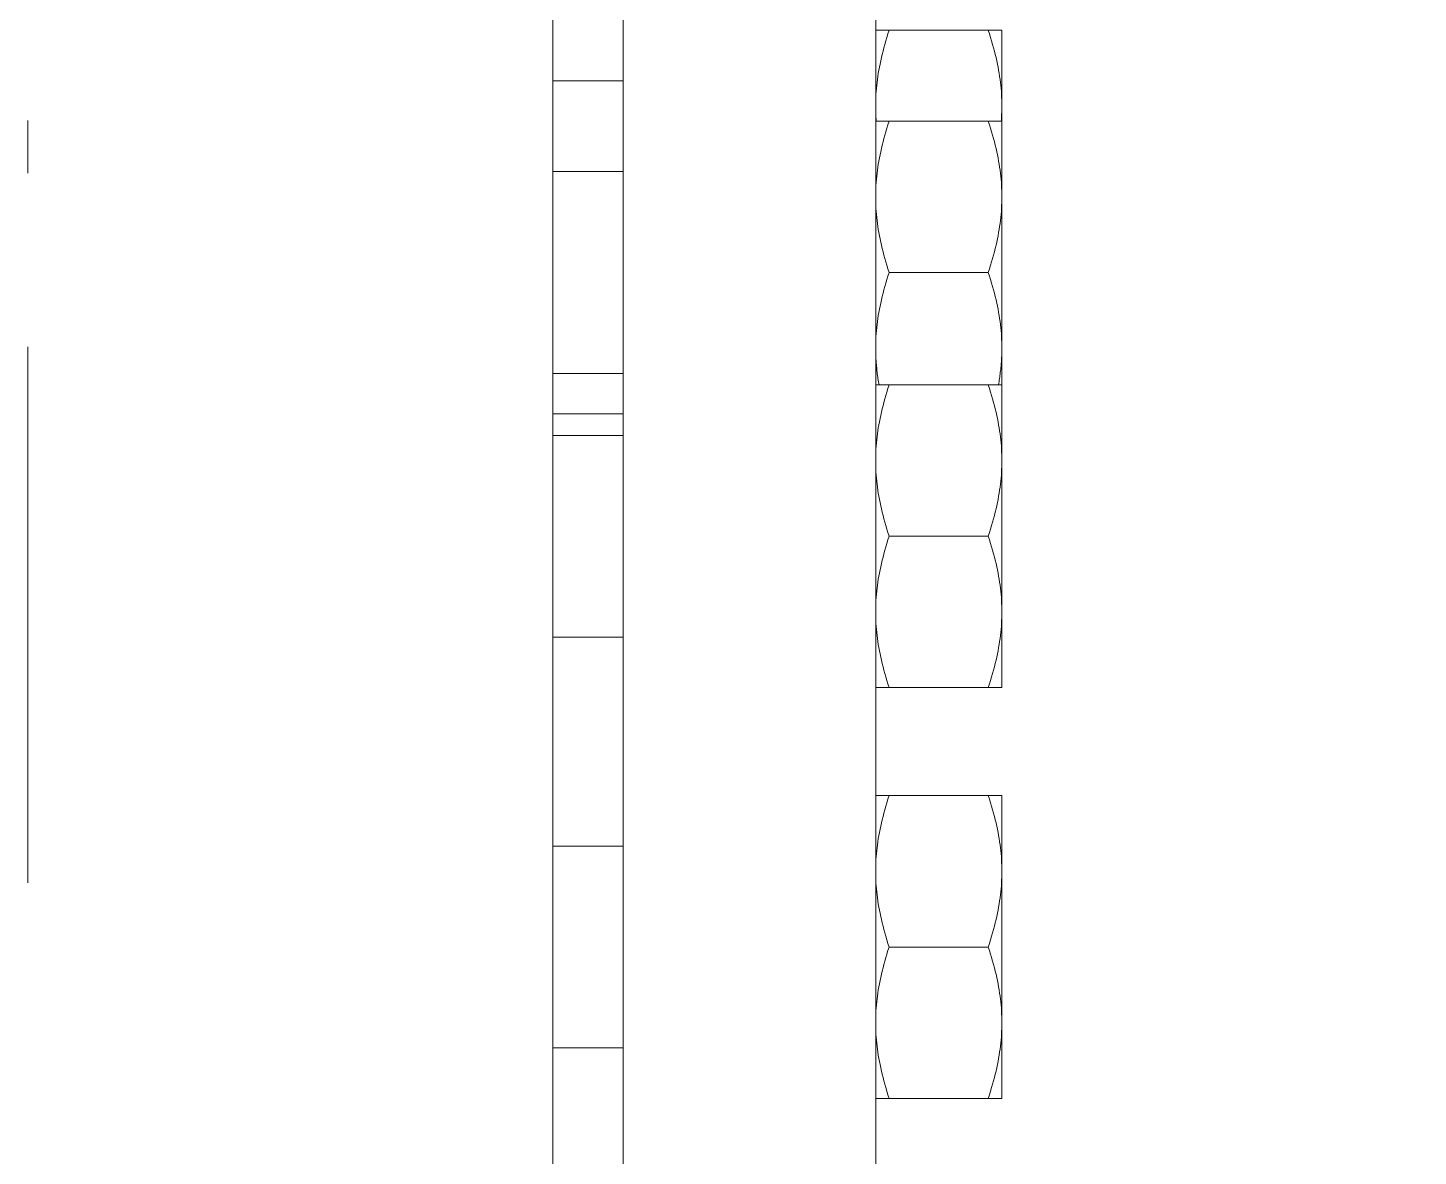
# Model space of a CAD drawing. Extents: x -965262 to 1142518, y -357520 to 71675.
# Drawn here: x -852288.3 to -852150.5, y -91666.4 to -91554.6 of the extents above; entities that cross this region are included whole.
import ezdxf

# ---------------------------------------------------------------- set-up
doc = ezdxf.new("R2010")
doc.units = 0
doc.header["$LTSCALE"] = 10
doc.layers.get('0').update_dxf_attribs({"linetype": 'CONTINUOUS', "lineweight": 30})
doc.layers.add('Оборудование', color=7, linetype='CONTINUOUS', lineweight=30)

msp = doc.modelspace()

# ---------------------------------------------------------------- hatches: boundary and pattern name
at = {"lineweight": 30, "true_color": 0x1b8828}
h = msp.add_hatch(color=106, dxfattribs=at)
h.dxf.hatch_style = 1
h.paths.add_polyline_path([(-851459.79, -90277.67), (-853359.79, -90277.67), (-853359.79, -94944.84), (-851459.79, -94944.84)])
h.paths.add_polyline_path([(-851559.79, -94844.84), (-853259.79, -94844.84), (-853259.79, -90344.85), (-851559.79, -90344.85)], flags=16)

# ---------------------------------------------------------------- linework, layer by layer
at = {"layer": 'Оборудование', "color": 7, "lineweight": 0}
for p, q in [((-852236.29, -91956.84, -2902.58), (-852236.29, -91550.84, -2902.58)), ((-852229.29, -91956.84, -2902.58), (-852229.29, -91550.84, -2902.58)), ((-852204.29, -91956.84, -2902.58), (-852204.29, -91550.84, -2902.58)), ((-852204.29, -91554.84, -2902.58), (-852202.95, -91554.84, -2902.58)), ((-852203.07, -91555.2, -2902.58), (-852203.18, -91555.55, -2902.58)), ((-852202.95, -91554.84, -2902.58), (-852203.07, -91555.2, -2902.58)), ((-852193.13, -91554.84, -2902.58), (-852202.95, -91554.84, -2902.58)), ((-852193.13, -91554.84, -2902.58), (-852191.79, -91554.84, -2902.58)), ((-852193.01, -91555.2, -2902.58), (-852193.13, -91554.84, -2902.58)), ((-852192.9, -91555.55, -2902.58), (-852193.01, -91555.2, -2902.58)), ((-852191.79, -91562.34, -2902.58), (-852191.79, -91554.84, -2902.58)), ((-852203.56, -91556.9, -2902.58), (-852203.64, -91557.22, -2902.58)), ((-852203.47, -91556.57, -2902.58), (-852203.56, -91556.9, -2902.58)), ((-852203.38, -91556.23, -2902.58), (-852203.47, -91556.57, -2902.58)), ((-852203.28, -91555.89, -2902.58), (-852203.38, -91556.23, -2902.58)), ((-852203.18, -91555.55, -2902.58), (-852203.28, -91555.89, -2902.58)), ((-852192.8, -91555.89, -2902.58), (-852192.9, -91555.55, -2902.58)), ((-852192.7, -91556.23, -2902.58), (-852192.8, -91555.89, -2902.58)), ((-852192.61, -91556.57, -2902.58), (-852192.7, -91556.23, -2902.58)), ((-852192.52, -91556.9, -2902.58), (-852192.61, -91556.57, -2902.58)), ((-852192.44, -91557.22, -2902.58), (-852192.52, -91556.9, -2902.58)), ((-852203.86, -91558.18, -2902.58), (-852203.92, -91558.49, -2902.58)), ((-852203.79, -91557.86, -2902.58), (-852203.86, -91558.18, -2902.58)), ((-852203.72, -91557.54, -2902.58), (-852203.79, -91557.86, -2902.58)), ((-852203.64, -91557.22, -2902.58), (-852203.72, -91557.54, -2902.58)), ((-852192.36, -91557.54, -2902.58), (-852192.44, -91557.22, -2902.58)), ((-852192.29, -91557.86, -2902.58), (-852192.36, -91557.54, -2902.58)), ((-852192.22, -91558.18, -2902.58), (-852192.29, -91557.86, -2902.58)), ((-852192.16, -91558.49, -2902.58), (-852192.22, -91558.18, -2902.58)), ((-852204.07, -91559.4, -2902.58), (-852204.11, -91559.7, -2902.58)), ((-852204.03, -91559.1, -2902.58), (-852204.07, -91559.4, -2902.58)), ((-852203.97, -91558.79, -2902.58), (-852204.03, -91559.1, -2902.58)), ((-852203.92, -91558.49, -2902.58), (-852203.97, -91558.79, -2902.58)), ((-852192.11, -91558.79, -2902.58), (-852192.16, -91558.49, -2902.58)), ((-852192.06, -91559.1, -2902.58), (-852192.11, -91558.79, -2902.58)), ((-852192.01, -91559.4, -2902.58), (-852192.06, -91559.1, -2902.58)), ((-852191.97, -91559.7, -2902.58), (-852192.01, -91559.4, -2902.58)), ((-852236.29, -91559.84, -2902.58), (-852229.29, -91559.84, -2902.58)), ((-852204.24, -91560.88, -2902.58), (-852204.26, -91561.18, -2902.58)), ((-852204.21, -91560.59, -2902.58), (-852204.24, -91560.88, -2902.58)), ((-852204.18, -91560.29, -2902.58), (-852204.21, -91560.59, -2902.58)), ((-852204.15, -91560, -2902.58), (-852204.18, -91560.29, -2902.58)), ((-852204.11, -91559.7, -2902.58), (-852204.15, -91560, -2902.58)), ((-852191.93, -91560, -2902.58), (-852191.97, -91559.7, -2902.58)), ((-852191.9, -91560.29, -2902.58), (-852191.93, -91560, -2902.58)), ((-852191.87, -91560.59, -2902.58), (-852191.9, -91560.29, -2902.58)), ((-852191.84, -91560.88, -2902.58), (-852191.87, -91560.59, -2902.58)), ((-852191.83, -91561.18, -2902.58), (-852191.84, -91560.88, -2902.58)), ((-852204.28, -91561.76, -2902.58), (-852204.29, -91562.05, -2902.58)), ((-852204.29, -91562.05, -2902.58), (-852204.29, -91562.34, -2902.58)), ((-852204.29, -91562.34, -2902.58), (-852204.29, -91562.4, -2902.58)), ((-852204.29, -91562.4, -2902.58), (-852204.29, -91562.46, -2902.58)), ((-852204.27, -91561.47, -2902.58), (-852204.28, -91561.76, -2902.58)), ((-852204.26, -91561.18, -2902.58), (-852204.27, -91561.47, -2902.58)), ((-852191.81, -91561.47, -2902.58), (-852191.83, -91561.18, -2902.58)), ((-852191.8, -91561.76, -2902.58), (-852191.81, -91561.47, -2902.58)), ((-852191.79, -91562.05, -2902.58), (-852191.8, -91561.76, -2902.58)), ((-852191.79, -91562.34, -2902.58), (-852191.79, -91562.05, -2902.58)), ((-852191.79, -91563.84, -2902.58), (-852191.79, -91562.34, -2902.58)), ((-852191.79, -91562.4, -2902.58), (-852191.79, -91562.34, -2902.58)), ((-852191.79, -91562.46, -2902.58), (-852191.79, -91562.4, -2902.58)), ((-852288.29, -91569.01, -2902.58), (-852288.29, -91563.78, -2902.58)), ((-852204.29, -91562.46, -2902.58), (-852204.29, -91562.53, -2902.58)), ((-852204.29, -91562.53, -2902.58), (-852204.29, -91562.59, -2902.58)), ((-852204.29, -91562.59, -2902.58), (-852204.29, -91562.65, -2902.58)), ((-852204.29, -91562.65, -2902.58), (-852204.29, -91562.71, -2902.58)), ((-852204.29, -91562.71, -2902.58), (-852204.29, -91562.78, -2902.58)), ((-852204.29, -91562.78, -2902.58), (-852204.28, -91562.84, -2902.58)), ((-852204.28, -91562.84, -2902.58), (-852204.28, -91562.9, -2902.58)), ((-852204.28, -91562.9, -2902.58), (-852204.28, -91562.96, -2902.58)), ((-852204.28, -91562.96, -2902.58), (-852204.28, -91563.03, -2902.58)), ((-852204.28, -91563.03, -2902.58), (-852204.28, -91563.09, -2902.58)), ((-852204.28, -91563.09, -2902.58), (-852204.27, -91563.15, -2902.58)), ((-852204.27, -91563.15, -2902.58), (-852204.27, -91563.21, -2902.58)), ((-852204.27, -91563.21, -2902.58), (-852204.27, -91563.28, -2902.58)), ((-852204.27, -91563.28, -2902.58), (-852204.26, -91563.34, -2902.58)), ((-852204.26, -91563.34, -2902.58), (-852204.26, -91563.4, -2902.58)), ((-852204.26, -91563.4, -2902.58), (-852204.26, -91563.47, -2902.58)), ((-852204.26, -91563.47, -2902.58), (-852204.25, -91563.53, -2902.58)), ((-852204.25, -91563.53, -2902.58), (-852204.25, -91563.59, -2902.58)), ((-852204.25, -91563.59, -2902.58), (-852204.25, -91563.65, -2902.58)), ((-852204.25, -91563.65, -2902.58), (-852204.24, -91563.72, -2902.58)), ((-852204.24, -91563.72, -2902.58), (-852204.24, -91563.78, -2902.58)), ((-852204.24, -91563.78, -2902.58), (-852204.23, -91563.84, -2902.58)), ((-852191.85, -91563.84, -2902.58), (-852191.84, -91563.78, -2902.58)), ((-852191.84, -91563.65, -2902.58), (-852191.83, -91563.59, -2902.58)), ((-852191.84, -91563.72, -2902.58), (-852191.84, -91563.65, -2902.58)), ((-852191.84, -91563.78, -2902.58), (-852191.84, -91563.72, -2902.58)), ((-852191.83, -91563.53, -2902.58), (-852191.82, -91563.47, -2902.58)), ((-852191.83, -91563.59, -2902.58), (-852191.83, -91563.53, -2902.58)), ((-852191.82, -91563.34, -2902.58), (-852191.81, -91563.28, -2902.58)), ((-852191.82, -91563.4, -2902.58), (-852191.82, -91563.34, -2902.58)), ((-852191.82, -91563.47, -2902.58), (-852191.82, -91563.4, -2902.58)), ((-852191.81, -91563.09, -2902.58), (-852191.8, -91563.03, -2902.58)), ((-852191.81, -91563.15, -2902.58), (-852191.81, -91563.09, -2902.58)), ((-852191.81, -91563.21, -2902.58), (-852191.81, -91563.15, -2902.58)), ((-852191.81, -91563.28, -2902.58), (-852191.81, -91563.21, -2902.58)), ((-852191.8, -91562.78, -2902.58), (-852191.79, -91562.71, -2902.58)), ((-852191.8, -91562.84, -2902.58), (-852191.8, -91562.78, -2902.58)), ((-852191.8, -91562.9, -2902.58), (-852191.8, -91562.84, -2902.58)), ((-852191.8, -91562.96, -2902.58), (-852191.8, -91562.9, -2902.58)), ((-852191.8, -91563.03, -2902.58), (-852191.8, -91562.96, -2902.58)), ((-852191.79, -91562.53, -2902.58), (-852191.79, -91562.46, -2902.58)), ((-852191.79, -91562.59, -2902.58), (-852191.79, -91562.53, -2902.58)), ((-852191.79, -91562.65, -2902.58), (-852191.79, -91562.59, -2902.58)), ((-852191.79, -91562.71, -2902.58), (-852191.79, -91562.65, -2902.58)), ((-852204.29, -91563.84, -2902.58), (-852202.95, -91563.84, -2902.58)), ((-852203.28, -91564.9, -2902.58), (-852203.38, -91565.24, -2902.58)), ((-852203.18, -91564.55, -2902.58), (-852203.28, -91564.9, -2902.58)), ((-852203.07, -91564.2, -2902.58), (-852203.18, -91564.55, -2902.58)), ((-852202.95, -91563.84, -2902.58), (-852203.07, -91564.2, -2902.58)), ((-852193.13, -91563.84, -2902.58), (-852202.95, -91563.84, -2902.58)), ((-852193.13, -91563.84, -2902.58), (-852191.79, -91563.84, -2902.58)), ((-852193.01, -91564.2, -2902.58), (-852193.13, -91563.84, -2902.58)), ((-852192.9, -91564.55, -2902.58), (-852193.01, -91564.2, -2902.58)), ((-852192.8, -91564.9, -2902.58), (-852192.9, -91564.55, -2902.58)), ((-852192.7, -91565.24, -2902.58), (-852192.8, -91564.9, -2902.58)), ((-852191.79, -91571.34, -2902.58), (-852191.79, -91563.84, -2902.58)), ((-852203.72, -91566.55, -2902.58), (-852203.79, -91566.87, -2902.58)), ((-852203.64, -91566.23, -2902.58), (-852203.72, -91566.55, -2902.58)), ((-852203.56, -91565.9, -2902.58), (-852203.64, -91566.23, -2902.58)), ((-852203.47, -91565.57, -2902.58), (-852203.56, -91565.9, -2902.58)), ((-852203.38, -91565.24, -2902.58), (-852203.47, -91565.57, -2902.58)), ((-852192.61, -91565.57, -2902.58), (-852192.7, -91565.24, -2902.58)), ((-852192.52, -91565.9, -2902.58), (-852192.61, -91565.57, -2902.58)), ((-852192.44, -91566.23, -2902.58), (-852192.52, -91565.9, -2902.58)), ((-852192.36, -91566.55, -2902.58), (-852192.44, -91566.23, -2902.58)), ((-852192.29, -91566.87, -2902.58), (-852192.36, -91566.55, -2902.58)), ((-852203.97, -91567.8, -2902.58), (-852204.03, -91568.1, -2902.58)), ((-852203.92, -91567.49, -2902.58), (-852203.97, -91567.8, -2902.58)), ((-852203.86, -91567.18, -2902.58), (-852203.92, -91567.49, -2902.58)), ((-852203.79, -91566.87, -2902.58), (-852203.86, -91567.18, -2902.58)), ((-852192.22, -91567.18, -2902.58), (-852192.29, -91566.87, -2902.58)), ((-852192.16, -91567.49, -2902.58), (-852192.22, -91567.18, -2902.58)), ((-852192.11, -91567.8, -2902.58), (-852192.16, -91567.49, -2902.58)), ((-852192.06, -91568.1, -2902.58), (-852192.11, -91567.8, -2902.58)), ((-852236.29, -91568.84, -2902.58), (-852229.29, -91568.84, -2902.58)), ((-852204.18, -91569.3, -2902.58), (-852204.21, -91569.6, -2902.58)), ((-852204.15, -91569, -2902.58), (-852204.18, -91569.3, -2902.58)), ((-852204.11, -91568.71, -2902.58), (-852204.15, -91569, -2902.58)), ((-852204.07, -91568.41, -2902.58), (-852204.11, -91568.71, -2902.58)), ((-852204.03, -91568.1, -2902.58), (-852204.07, -91568.41, -2902.58)), ((-852192.01, -91568.41, -2902.58), (-852192.06, -91568.1, -2902.58)), ((-852191.97, -91568.71, -2902.58), (-852192.01, -91568.41, -2902.58)), ((-852191.93, -91569, -2902.58), (-852191.97, -91568.71, -2902.58)), ((-852191.9, -91569.3, -2902.58), (-852191.93, -91569, -2902.58)), ((-852191.87, -91569.6, -2902.58), (-852191.9, -91569.3, -2902.58)), ((-852204.27, -91570.47, -2902.58), (-852204.28, -91570.76, -2902.58)), ((-852204.26, -91570.18, -2902.58), (-852204.27, -91570.47, -2902.58)), ((-852204.24, -91569.89, -2902.58), (-852204.26, -91570.18, -2902.58)), ((-852204.21, -91569.6, -2902.58), (-852204.24, -91569.89, -2902.58)), ((-852191.84, -91569.89, -2902.58), (-852191.87, -91569.6, -2902.58)), ((-852191.83, -91570.18, -2902.58), (-852191.84, -91569.89, -2902.58)), ((-852191.81, -91570.47, -2902.58), (-852191.83, -91570.18, -2902.58)), ((-852191.8, -91570.76, -2902.58), (-852191.81, -91570.47, -2902.58)), ((-852204.28, -91570.76, -2902.58), (-852204.29, -91571.05, -2902.58)), ((-852204.29, -91571.05, -2902.58), (-852204.29, -91571.34, -2902.58)), ((-852204.29, -91571.34, -2902.58), (-852204.29, -91571.63, -2902.58)), ((-852204.29, -91571.63, -2902.58), (-852204.28, -91571.92, -2902.58)), ((-852204.28, -91571.92, -2902.58), (-852204.27, -91572.21, -2902.58)), ((-852191.81, -91572.21, -2902.58), (-852191.8, -91571.92, -2902.58)), ((-852191.79, -91571.05, -2902.58), (-852191.8, -91570.76, -2902.58)), ((-852191.8, -91571.92, -2902.58), (-852191.79, -91571.63, -2902.58)), ((-852191.79, -91571.34, -2902.58), (-852191.79, -91571.05, -2902.58)), ((-852191.79, -91586.34, -2902.58), (-852191.79, -91571.34, -2902.58)), ((-852191.79, -91571.63, -2902.58), (-852191.79, -91571.34, -2902.58)), ((-852204.27, -91572.21, -2902.58), (-852204.26, -91572.51, -2902.58)), ((-852204.26, -91572.51, -2902.58), (-852204.24, -91572.8, -2902.58)), ((-852204.24, -91572.8, -2902.58), (-852204.21, -91573.09, -2902.58)), ((-852204.21, -91573.09, -2902.58), (-852204.18, -91573.39, -2902.58)), ((-852204.18, -91573.39, -2902.58), (-852204.15, -91573.68, -2902.58)), ((-852191.93, -91573.68, -2902.58), (-852191.9, -91573.39, -2902.58)), ((-852191.9, -91573.39, -2902.58), (-852191.87, -91573.09, -2902.58)), ((-852191.87, -91573.09, -2902.58), (-852191.84, -91572.8, -2902.58)), ((-852191.84, -91572.8, -2902.58), (-852191.83, -91572.51, -2902.58)), ((-852191.83, -91572.51, -2902.58), (-852191.81, -91572.21, -2902.58)), ((-852204.15, -91573.68, -2902.58), (-852204.11, -91573.98, -2902.58)), ((-852204.11, -91573.98, -2902.58), (-852204.07, -91574.28, -2902.58)), ((-852204.07, -91574.28, -2902.58), (-852204.03, -91574.58, -2902.58)), ((-852204.03, -91574.58, -2902.58), (-852203.97, -91574.89, -2902.58)), ((-852192.11, -91574.89, -2902.58), (-852192.06, -91574.58, -2902.58)), ((-852192.06, -91574.58, -2902.58), (-852192.01, -91574.28, -2902.58)), ((-852192.01, -91574.28, -2902.58), (-852191.97, -91573.98, -2902.58)), ((-852191.97, -91573.98, -2902.58), (-852191.93, -91573.68, -2902.58)), ((-852203.97, -91574.89, -2902.58), (-852203.92, -91575.2, -2902.58)), ((-852203.92, -91575.2, -2902.58), (-852203.86, -91575.51, -2902.58)), ((-852203.86, -91575.51, -2902.58), (-852203.79, -91575.82, -2902.58)), ((-852203.79, -91575.82, -2902.58), (-852203.72, -91576.14, -2902.58)), ((-852203.72, -91576.14, -2902.58), (-852203.64, -91576.46, -2902.58)), ((-852192.44, -91576.46, -2902.58), (-852192.36, -91576.14, -2902.58)), ((-852192.36, -91576.14, -2902.58), (-852192.29, -91575.82, -2902.58)), ((-852192.29, -91575.82, -2902.58), (-852192.22, -91575.51, -2902.58)), ((-852192.22, -91575.51, -2902.58), (-852192.16, -91575.2, -2902.58)), ((-852192.16, -91575.2, -2902.58), (-852192.11, -91574.89, -2902.58)), ((-852203.64, -91576.46, -2902.58), (-852203.56, -91576.78, -2902.58)), ((-852203.56, -91576.78, -2902.58), (-852203.47, -91577.11, -2902.58)), ((-852203.47, -91577.11, -2902.58), (-852203.38, -91577.45, -2902.58)), ((-852203.38, -91577.45, -2902.58), (-852203.28, -91577.79, -2902.58)), ((-852192.8, -91577.79, -2902.58), (-852192.7, -91577.45, -2902.58)), ((-852192.7, -91577.45, -2902.58), (-852192.61, -91577.11, -2902.58)), ((-852192.61, -91577.11, -2902.58), (-852192.52, -91576.78, -2902.58)), ((-852192.52, -91576.78, -2902.58), (-852192.44, -91576.46, -2902.58)), ((-852203.28, -91577.79, -2902.58), (-852203.18, -91578.13, -2902.58)), ((-852203.18, -91578.13, -2902.58), (-852203.07, -91578.49, -2902.58)), ((-852203.07, -91578.49, -2902.58), (-852202.95, -91578.84, -2902.58)), ((-852202.95, -91578.84, -2902.58), (-852203.07, -91579.2, -2902.58)), ((-852193.13, -91578.84, -2902.58), (-852202.95, -91578.84, -2902.58)), ((-852193.13, -91578.84, -2902.58), (-852193.01, -91578.49, -2902.58)), ((-852193.01, -91579.2, -2902.58), (-852193.13, -91578.84, -2902.58)), ((-852193.01, -91578.49, -2902.58), (-852192.9, -91578.13, -2902.58)), ((-852192.9, -91578.13, -2902.58), (-852192.8, -91577.79, -2902.58)), ((-852203.38, -91580.24, -2902.58), (-852203.47, -91580.57, -2902.58)), ((-852203.28, -91579.9, -2902.58), (-852203.38, -91580.24, -2902.58)), ((-852203.18, -91579.55, -2902.58), (-852203.28, -91579.9, -2902.58)), ((-852203.07, -91579.2, -2902.58), (-852203.18, -91579.55, -2902.58)), ((-852192.9, -91579.55, -2902.58), (-852193.01, -91579.2, -2902.58)), ((-852192.8, -91579.9, -2902.58), (-852192.9, -91579.55, -2902.58)), ((-852192.7, -91580.24, -2902.58), (-852192.8, -91579.9, -2902.58)), ((-852192.61, -91580.57, -2902.58), (-852192.7, -91580.24, -2902.58)), ((-852203.72, -91581.55, -2902.58), (-852203.79, -91581.87, -2902.58)), ((-852203.64, -91581.23, -2902.58), (-852203.72, -91581.55, -2902.58)), ((-852203.56, -91580.9, -2902.58), (-852203.64, -91581.23, -2902.58)), ((-852203.47, -91580.57, -2902.58), (-852203.56, -91580.9, -2902.58)), ((-852192.52, -91580.9, -2902.58), (-852192.61, -91580.57, -2902.58)), ((-852192.44, -91581.23, -2902.58), (-852192.52, -91580.9, -2902.58)), ((-852192.36, -91581.55, -2902.58), (-852192.44, -91581.23, -2902.58)), ((-852192.29, -91581.87, -2902.58), (-852192.36, -91581.55, -2902.58)), ((-852203.97, -91582.8, -2902.58), (-852204.03, -91583.1, -2902.58)), ((-852203.92, -91582.49, -2902.58), (-852203.97, -91582.8, -2902.58)), ((-852203.86, -91582.18, -2902.58), (-852203.92, -91582.49, -2902.58)), ((-852203.79, -91581.87, -2902.58), (-852203.86, -91582.18, -2902.58)), ((-852192.22, -91582.18, -2902.58), (-852192.29, -91581.87, -2902.58)), ((-852192.16, -91582.49, -2902.58), (-852192.22, -91582.18, -2902.58)), ((-852192.11, -91582.8, -2902.58), (-852192.16, -91582.49, -2902.58)), ((-852192.06, -91583.1, -2902.58), (-852192.11, -91582.8, -2902.58)), ((-852204.18, -91584.3, -2902.58), (-852204.21, -91584.6, -2902.58)), ((-852204.15, -91584, -2902.58), (-852204.18, -91584.3, -2902.58)), ((-852204.11, -91583.71, -2902.58), (-852204.15, -91584, -2902.58)), ((-852204.07, -91583.41, -2902.58), (-852204.11, -91583.71, -2902.58)), ((-852204.03, -91583.1, -2902.58), (-852204.07, -91583.41, -2902.58)), ((-852192.01, -91583.41, -2902.58), (-852192.06, -91583.1, -2902.58)), ((-852191.97, -91583.71, -2902.58), (-852192.01, -91583.41, -2902.58)), ((-852191.93, -91584, -2902.58), (-852191.97, -91583.71, -2902.58)), ((-852191.9, -91584.3, -2902.58), (-852191.93, -91584, -2902.58)), ((-852191.87, -91584.6, -2902.58), (-852191.9, -91584.3, -2902.58)), ((-852204.28, -91585.76, -2902.58), (-852204.29, -91586.05, -2902.58)), ((-852204.27, -91585.47, -2902.58), (-852204.28, -91585.76, -2902.58)), ((-852204.26, -91585.18, -2902.58), (-852204.27, -91585.47, -2902.58)), ((-852204.24, -91584.89, -2902.58), (-852204.26, -91585.18, -2902.58)), ((-852204.21, -91584.6, -2902.58), (-852204.24, -91584.89, -2902.58)), ((-852191.84, -91584.89, -2902.58), (-852191.87, -91584.6, -2902.58)), ((-852191.83, -91585.18, -2902.58), (-852191.84, -91584.89, -2902.58)), ((-852191.81, -91585.47, -2902.58), (-852191.83, -91585.18, -2902.58)), ((-852191.8, -91585.76, -2902.58), (-852191.81, -91585.47, -2902.58)), ((-852191.79, -91586.05, -2902.58), (-852191.8, -91585.76, -2902.58)), ((-852288.29, -91639.32, -2902.58), (-852288.29, -91586.22, -2902.58)), ((-852204.29, -91586.05, -2902.58), (-852204.29, -91586.34, -2902.58)), ((-852204.29, -91586.34, -2902.58), (-852204.29, -91586.49, -2902.58)), ((-852204.29, -91586.49, -2902.58), (-852204.29, -91586.64, -2902.58)), ((-852204.29, -91586.64, -2902.58), (-852204.29, -91586.79, -2902.58)), ((-852204.29, -91586.79, -2902.58), (-852204.28, -91586.94, -2902.58)), ((-852204.28, -91586.94, -2902.58), (-852204.28, -91587.09, -2902.58)), ((-852204.28, -91587.09, -2902.58), (-852204.27, -91587.24, -2902.58)), ((-852191.81, -91587.24, -2902.58), (-852191.8, -91587.09, -2902.58)), ((-852191.8, -91586.79, -2902.58), (-852191.79, -91586.64, -2902.58)), ((-852191.8, -91586.94, -2902.58), (-852191.8, -91586.79, -2902.58)), ((-852191.8, -91587.09, -2902.58), (-852191.8, -91586.94, -2902.58)), ((-852191.79, -91586.34, -2902.58), (-852191.79, -91586.05, -2902.58)), ((-852191.79, -91589.98, -2902.58), (-852191.79, -91586.34, -2902.58)), ((-852191.79, -91586.49, -2902.58), (-852191.79, -91586.34, -2902.58)), ((-852191.79, -91586.64, -2902.58), (-852191.79, -91586.49, -2902.58)), ((-852204.27, -91587.24, -2902.58), (-852204.26, -91587.39, -2902.58)), ((-852204.26, -91587.39, -2902.58), (-852204.25, -91587.53, -2902.58)), ((-852204.25, -91587.53, -2902.58), (-852204.24, -91587.68, -2902.58)), ((-852204.24, -91587.68, -2902.58), (-852204.23, -91587.83, -2902.58)), ((-852204.23, -91587.83, -2902.58), (-852204.22, -91587.98, -2902.58)), ((-852204.22, -91587.98, -2902.58), (-852204.21, -91588.14, -2902.58)), ((-852204.21, -91588.14, -2902.58), (-852204.19, -91588.29, -2902.58)), ((-852204.19, -91588.29, -2902.58), (-852204.18, -91588.44, -2902.58)), ((-852204.18, -91588.44, -2902.58), (-852204.16, -91588.59, -2902.58)), ((-852204.16, -91588.59, -2902.58), (-852204.14, -91588.74, -2902.58)), ((-852191.94, -91588.74, -2902.58), (-852191.92, -91588.59, -2902.58)), ((-852191.92, -91588.59, -2902.58), (-852191.9, -91588.44, -2902.58)), ((-852191.9, -91588.44, -2902.58), (-852191.89, -91588.29, -2902.58)), ((-852191.89, -91588.29, -2902.58), (-852191.87, -91588.14, -2902.58)), ((-852191.87, -91588.14, -2902.58), (-852191.86, -91587.98, -2902.58)), ((-852191.86, -91587.98, -2902.58), (-852191.85, -91587.83, -2902.58)), ((-852191.85, -91587.83, -2902.58), (-852191.84, -91587.68, -2902.58)), ((-852191.84, -91587.68, -2902.58), (-852191.83, -91587.53, -2902.58)), ((-852191.83, -91587.53, -2902.58), (-852191.82, -91587.39, -2902.58)), ((-852191.82, -91587.39, -2902.58), (-852191.81, -91587.24, -2902.58)), ((-852236.29, -91588.84, -2902.58), (-852229.29, -91588.84, -2902.58)), ((-852204.14, -91588.74, -2902.58), (-852204.13, -91588.89, -2902.58)), ((-852204.13, -91588.89, -2902.58), (-852204.11, -91589.05, -2902.58)), ((-852204.11, -91589.05, -2902.58), (-852204.08, -91589.2, -2902.58)), ((-852204.08, -91589.2, -2902.58), (-852204.06, -91589.36, -2902.58)), ((-852204.06, -91589.36, -2902.58), (-852204.04, -91589.51, -2902.58)), ((-852204.04, -91589.51, -2902.58), (-852204.01, -91589.67, -2902.58)), ((-852204.01, -91589.67, -2902.58), (-852203.99, -91589.82, -2902.58)), ((-852203.99, -91589.82, -2902.58), (-852203.96, -91589.98, -2902.58)), ((-852192.12, -91589.98, -2902.58), (-852192.1, -91589.82, -2902.58)), ((-852192.1, -91589.82, -2902.58), (-852192.07, -91589.67, -2902.58)), ((-852192.07, -91589.67, -2902.58), (-852192.04, -91589.51, -2902.58)), ((-852192.04, -91589.51, -2902.58), (-852192.02, -91589.36, -2902.58)), ((-852192.02, -91589.36, -2902.58), (-852192, -91589.2, -2902.58)), ((-852192, -91589.2, -2902.58), (-852191.98, -91589.05, -2902.58)), ((-852191.98, -91589.05, -2902.58), (-852191.96, -91588.89, -2902.58)), ((-852191.96, -91588.89, -2902.58), (-852191.94, -91588.74, -2902.58)), ((-852204.29, -91589.98, -2902.58), (-852202.95, -91589.98, -2902.58)), ((-852203.28, -91591.03, -2902.58), (-852203.38, -91591.37, -2902.58)), ((-852203.18, -91590.69, -2902.58), (-852203.28, -91591.03, -2902.58)), ((-852203.07, -91590.34, -2902.58), (-852203.18, -91590.69, -2902.58)), ((-852202.95, -91589.98, -2902.58), (-852203.07, -91590.34, -2902.58)), ((-852193.13, -91589.98, -2902.58), (-852202.95, -91589.98, -2902.58)), ((-852193.13, -91589.98, -2902.58), (-852191.79, -91589.98, -2902.58)), ((-852193.01, -91590.34, -2902.58), (-852193.13, -91589.98, -2902.58)), ((-852192.9, -91590.69, -2902.58), (-852193.01, -91590.34, -2902.58)), ((-852192.8, -91591.03, -2902.58), (-852192.9, -91590.69, -2902.58)), ((-852192.7, -91591.37, -2902.58), (-852192.8, -91591.03, -2902.58)), ((-852191.79, -91597.48, -2902.58), (-852191.79, -91589.98, -2902.58)), ((-852203.72, -91592.68, -2902.58), (-852203.79, -91593, -2902.58)), ((-852203.64, -91592.36, -2902.58), (-852203.72, -91592.68, -2902.58)), ((-852203.56, -91592.04, -2902.58), (-852203.64, -91592.36, -2902.58)), ((-852203.47, -91591.71, -2902.58), (-852203.56, -91592.04, -2902.58)), ((-852203.38, -91591.37, -2902.58), (-852203.47, -91591.71, -2902.58)), ((-852192.61, -91591.71, -2902.58), (-852192.7, -91591.37, -2902.58)), ((-852192.52, -91592.04, -2902.58), (-852192.61, -91591.71, -2902.58)), ((-852192.44, -91592.36, -2902.58), (-852192.52, -91592.04, -2902.58)), ((-852192.36, -91592.68, -2902.58), (-852192.44, -91592.36, -2902.58)), ((-852192.29, -91593, -2902.58), (-852192.36, -91592.68, -2902.58)), ((-852236.29, -91592.84, -2902.58), (-852229.29, -91592.84, -2902.58)), ((-852203.97, -91593.93, -2902.58), (-852204.03, -91594.24, -2902.58)), ((-852203.92, -91593.63, -2902.58), (-852203.97, -91593.93, -2902.58)), ((-852203.86, -91593.32, -2902.58), (-852203.92, -91593.63, -2902.58)), ((-852203.79, -91593, -2902.58), (-852203.86, -91593.32, -2902.58)), ((-852192.22, -91593.32, -2902.58), (-852192.29, -91593, -2902.58)), ((-852192.16, -91593.63, -2902.58), (-852192.22, -91593.32, -2902.58)), ((-852192.11, -91593.93, -2902.58), (-852192.16, -91593.63, -2902.58)), ((-852192.06, -91594.24, -2902.58), (-852192.11, -91593.93, -2902.58)), ((-852236.29, -91594.98, -2902.58), (-852229.29, -91594.98, -2902.58)), ((-852204.18, -91595.44, -2902.58), (-852204.21, -91595.73, -2902.58)), ((-852204.15, -91595.14, -2902.58), (-852204.18, -91595.44, -2902.58)), ((-852204.11, -91594.84, -2902.58), (-852204.15, -91595.14, -2902.58)), ((-852204.07, -91594.54, -2902.58), (-852204.11, -91594.84, -2902.58)), ((-852204.03, -91594.24, -2902.58), (-852204.07, -91594.54, -2902.58)), ((-852192.01, -91594.54, -2902.58), (-852192.06, -91594.24, -2902.58)), ((-852191.97, -91594.84, -2902.58), (-852192.01, -91594.54, -2902.58)), ((-852191.93, -91595.14, -2902.58), (-852191.97, -91594.84, -2902.58)), ((-852191.9, -91595.44, -2902.58), (-852191.93, -91595.14, -2902.58)), ((-852191.87, -91595.73, -2902.58), (-852191.9, -91595.44, -2902.58)), ((-852204.27, -91596.61, -2902.58), (-852204.28, -91596.9, -2902.58)), ((-852204.26, -91596.32, -2902.58), (-852204.27, -91596.61, -2902.58)), ((-852204.24, -91596.02, -2902.58), (-852204.26, -91596.32, -2902.58)), ((-852204.21, -91595.73, -2902.58), (-852204.24, -91596.02, -2902.58)), ((-852191.84, -91596.02, -2902.58), (-852191.87, -91595.73, -2902.58)), ((-852191.83, -91596.32, -2902.58), (-852191.84, -91596.02, -2902.58)), ((-852191.81, -91596.61, -2902.58), (-852191.83, -91596.32, -2902.58)), ((-852191.8, -91596.9, -2902.58), (-852191.81, -91596.61, -2902.58)), ((-852204.28, -91596.9, -2902.58), (-852204.29, -91597.19, -2902.58)), ((-852204.29, -91597.19, -2902.58), (-852204.29, -91597.48, -2902.58)), ((-852204.29, -91597.48, -2902.58), (-852204.29, -91597.77, -2902.58)), ((-852204.29, -91597.77, -2902.58), (-852204.28, -91598.06, -2902.58)), ((-852204.28, -91598.06, -2902.58), (-852204.27, -91598.35, -2902.58)), ((-852191.81, -91598.35, -2902.58), (-852191.8, -91598.06, -2902.58)), ((-852191.79, -91597.19, -2902.58), (-852191.8, -91596.9, -2902.58)), ((-852191.8, -91598.06, -2902.58), (-852191.79, -91597.77, -2902.58)), ((-852191.79, -91597.48, -2902.58), (-852191.79, -91597.19, -2902.58)), ((-852191.79, -91612.48, -2902.58), (-852191.79, -91597.48, -2902.58)), ((-852191.79, -91597.77, -2902.58), (-852191.79, -91597.48, -2902.58)), ((-852204.27, -91598.35, -2902.58), (-852204.26, -91598.64, -2902.58)), ((-852204.26, -91598.64, -2902.58), (-852204.24, -91598.93, -2902.58)), ((-852204.24, -91598.93, -2902.58), (-852204.21, -91599.23, -2902.58)), ((-852204.21, -91599.23, -2902.58), (-852204.18, -91599.52, -2902.58)), ((-852204.18, -91599.52, -2902.58), (-852204.15, -91599.82, -2902.58)), ((-852191.93, -91599.82, -2902.58), (-852191.9, -91599.52, -2902.58)), ((-852191.9, -91599.52, -2902.58), (-852191.87, -91599.23, -2902.58)), ((-852191.87, -91599.23, -2902.58), (-852191.84, -91598.93, -2902.58)), ((-852191.84, -91598.93, -2902.58), (-852191.83, -91598.64, -2902.58)), ((-852191.83, -91598.64, -2902.58), (-852191.81, -91598.35, -2902.58)), ((-852204.15, -91599.82, -2902.58), (-852204.11, -91600.12, -2902.58)), ((-852204.11, -91600.12, -2902.58), (-852204.07, -91600.42, -2902.58)), ((-852204.07, -91600.42, -2902.58), (-852204.03, -91600.72, -2902.58)), ((-852204.03, -91600.72, -2902.58), (-852203.97, -91601.02, -2902.58)), ((-852192.11, -91601.02, -2902.58), (-852192.06, -91600.72, -2902.58)), ((-852192.06, -91600.72, -2902.58), (-852192.01, -91600.42, -2902.58)), ((-852192.01, -91600.42, -2902.58), (-852191.97, -91600.12, -2902.58)), ((-852191.97, -91600.12, -2902.58), (-852191.93, -91599.82, -2902.58)), ((-852203.97, -91601.02, -2902.58), (-852203.92, -91601.33, -2902.58)), ((-852203.92, -91601.33, -2902.58), (-852203.86, -91601.64, -2902.58)), ((-852203.86, -91601.64, -2902.58), (-852203.79, -91601.96, -2902.58)), ((-852203.79, -91601.96, -2902.58), (-852203.72, -91602.27, -2902.58)), ((-852203.72, -91602.27, -2902.58), (-852203.64, -91602.59, -2902.58)), ((-852192.44, -91602.59, -2902.58), (-852192.36, -91602.27, -2902.58)), ((-852192.36, -91602.27, -2902.58), (-852192.29, -91601.96, -2902.58)), ((-852192.29, -91601.96, -2902.58), (-852192.22, -91601.64, -2902.58)), ((-852192.22, -91601.64, -2902.58), (-852192.16, -91601.33, -2902.58)), ((-852192.16, -91601.33, -2902.58), (-852192.11, -91601.02, -2902.58)), ((-852203.64, -91602.59, -2902.58), (-852203.56, -91602.92, -2902.58)), ((-852203.56, -91602.92, -2902.58), (-852203.47, -91603.25, -2902.58)), ((-852203.47, -91603.25, -2902.58), (-852203.38, -91603.58, -2902.58)), ((-852203.38, -91603.58, -2902.58), (-852203.28, -91603.92, -2902.58)), ((-852192.8, -91603.92, -2902.58), (-852192.7, -91603.58, -2902.58)), ((-852192.7, -91603.58, -2902.58), (-852192.61, -91603.25, -2902.58)), ((-852192.61, -91603.25, -2902.58), (-852192.52, -91602.92, -2902.58)), ((-852192.52, -91602.92, -2902.58), (-852192.44, -91602.59, -2902.58)), ((-852203.28, -91603.92, -2902.58), (-852203.18, -91604.27, -2902.58)), ((-852203.18, -91604.27, -2902.58), (-852203.07, -91604.62, -2902.58)), ((-852203.07, -91604.62, -2902.58), (-852202.95, -91604.98, -2902.58)), ((-852202.95, -91604.98, -2902.58), (-852203.07, -91605.34, -2902.58)), ((-852193.13, -91604.98, -2902.58), (-852202.95, -91604.98, -2902.58)), ((-852193.13, -91604.98, -2902.58), (-852193.01, -91604.62, -2902.58)), ((-852193.01, -91605.34, -2902.58), (-852193.13, -91604.98, -2902.58)), ((-852193.01, -91604.62, -2902.58), (-852192.9, -91604.27, -2902.58)), ((-852192.9, -91604.27, -2902.58), (-852192.8, -91603.92, -2902.58)), ((-852203.38, -91606.37, -2902.58), (-852203.47, -91606.71, -2902.58)), ((-852203.28, -91606.03, -2902.58), (-852203.38, -91606.37, -2902.58)), ((-852203.18, -91605.69, -2902.58), (-852203.28, -91606.03, -2902.58)), ((-852203.07, -91605.34, -2902.58), (-852203.18, -91605.69, -2902.58)), ((-852192.9, -91605.69, -2902.58), (-852193.01, -91605.34, -2902.58)), ((-852192.8, -91606.03, -2902.58), (-852192.9, -91605.69, -2902.58)), ((-852192.7, -91606.37, -2902.58), (-852192.8, -91606.03, -2902.58)), ((-852192.61, -91606.71, -2902.58), (-852192.7, -91606.37, -2902.58)), ((-852203.72, -91607.68, -2902.58), (-852203.79, -91608, -2902.58)), ((-852203.64, -91607.36, -2902.58), (-852203.72, -91607.68, -2902.58)), ((-852203.56, -91607.04, -2902.58), (-852203.64, -91607.36, -2902.58)), ((-852203.47, -91606.71, -2902.58), (-852203.56, -91607.04, -2902.58)), ((-852192.52, -91607.04, -2902.58), (-852192.61, -91606.71, -2902.58)), ((-852192.44, -91607.36, -2902.58), (-852192.52, -91607.04, -2902.58)), ((-852192.36, -91607.68, -2902.58), (-852192.44, -91607.36, -2902.58)), ((-852192.29, -91608, -2902.58), (-852192.36, -91607.68, -2902.58)), ((-852204.03, -91609.24, -2902.58), (-852204.07, -91609.54, -2902.58)), ((-852203.97, -91608.93, -2902.58), (-852204.03, -91609.24, -2902.58)), ((-852203.92, -91608.63, -2902.58), (-852203.97, -91608.93, -2902.58)), ((-852203.86, -91608.32, -2902.58), (-852203.92, -91608.63, -2902.58)), ((-852203.79, -91608, -2902.58), (-852203.86, -91608.32, -2902.58)), ((-852192.22, -91608.32, -2902.58), (-852192.29, -91608, -2902.58)), ((-852192.16, -91608.63, -2902.58), (-852192.22, -91608.32, -2902.58)), ((-852192.11, -91608.93, -2902.58), (-852192.16, -91608.63, -2902.58)), ((-852192.06, -91609.24, -2902.58), (-852192.11, -91608.93, -2902.58)), ((-852192.01, -91609.54, -2902.58), (-852192.06, -91609.24, -2902.58)), ((-852204.18, -91610.44, -2902.58), (-852204.21, -91610.73, -2902.58)), ((-852204.15, -91610.14, -2902.58), (-852204.18, -91610.44, -2902.58)), ((-852204.11, -91609.84, -2902.58), (-852204.15, -91610.14, -2902.58)), ((-852204.07, -91609.54, -2902.58), (-852204.11, -91609.84, -2902.58)), ((-852191.97, -91609.84, -2902.58), (-852192.01, -91609.54, -2902.58)), ((-852191.93, -91610.14, -2902.58), (-852191.97, -91609.84, -2902.58)), ((-852191.9, -91610.44, -2902.58), (-852191.93, -91610.14, -2902.58)), ((-852191.87, -91610.73, -2902.58), (-852191.9, -91610.44, -2902.58)), ((-852204.28, -91611.9, -2902.58), (-852204.29, -91612.19, -2902.58)), ((-852204.27, -91611.61, -2902.58), (-852204.28, -91611.9, -2902.58)), ((-852204.26, -91611.32, -2902.58), (-852204.27, -91611.61, -2902.58)), ((-852204.24, -91611.02, -2902.58), (-852204.26, -91611.32, -2902.58)), ((-852204.21, -91610.73, -2902.58), (-852204.24, -91611.02, -2902.58)), ((-852191.84, -91611.02, -2902.58), (-852191.87, -91610.73, -2902.58)), ((-852191.83, -91611.32, -2902.58), (-852191.84, -91611.02, -2902.58)), ((-852191.81, -91611.61, -2902.58), (-852191.83, -91611.32, -2902.58)), ((-852191.8, -91611.9, -2902.58), (-852191.81, -91611.61, -2902.58)), ((-852191.79, -91612.19, -2902.58), (-852191.8, -91611.9, -2902.58)), ((-852204.29, -91612.19, -2902.58), (-852204.29, -91612.48, -2902.58)), ((-852204.29, -91612.48, -2902.58), (-852204.29, -91612.77, -2902.58)), ((-852204.29, -91612.77, -2902.58), (-852204.28, -91613.06, -2902.58)), ((-852204.28, -91613.06, -2902.58), (-852204.27, -91613.35, -2902.58)), ((-852204.27, -91613.35, -2902.58), (-852204.26, -91613.64, -2902.58)), ((-852191.83, -91613.64, -2902.58), (-852191.81, -91613.35, -2902.58)), ((-852191.81, -91613.35, -2902.58), (-852191.8, -91613.06, -2902.58)), ((-852191.8, -91613.06, -2902.58), (-852191.79, -91612.77, -2902.58)), ((-852191.79, -91612.48, -2902.58), (-852191.79, -91612.19, -2902.58)), ((-852191.79, -91619.98, -2902.58), (-852191.79, -91612.48, -2902.58)), ((-852191.79, -91612.77, -2902.58), (-852191.79, -91612.48, -2902.58)), ((-852204.26, -91613.64, -2902.58), (-852204.24, -91613.93, -2902.58)), ((-852204.24, -91613.93, -2902.58), (-852204.21, -91614.23, -2902.58)), ((-852204.21, -91614.23, -2902.58), (-852204.18, -91614.52, -2902.58)), ((-852204.18, -91614.52, -2902.58), (-852204.15, -91614.82, -2902.58)), ((-852191.93, -91614.82, -2902.58), (-852191.9, -91614.52, -2902.58)), ((-852191.9, -91614.52, -2902.58), (-852191.87, -91614.23, -2902.58)), ((-852191.87, -91614.23, -2902.58), (-852191.84, -91613.93, -2902.58)), ((-852191.84, -91613.93, -2902.58), (-852191.83, -91613.64, -2902.58)), ((-852236.29, -91614.98, -2902.58), (-852229.29, -91614.98, -2902.58)), ((-852204.15, -91614.82, -2902.58), (-852204.11, -91615.12, -2902.58)), ((-852204.11, -91615.12, -2902.58), (-852204.07, -91615.42, -2902.58)), ((-852204.07, -91615.42, -2902.58), (-852204.03, -91615.72, -2902.58)), ((-852204.03, -91615.72, -2902.58), (-852203.97, -91616.02, -2902.58)), ((-852203.97, -91616.02, -2902.58), (-852203.92, -91616.33, -2902.58)), ((-852192.16, -91616.33, -2902.58), (-852192.11, -91616.02, -2902.58)), ((-852192.11, -91616.02, -2902.58), (-852192.06, -91615.72, -2902.58)), ((-852192.06, -91615.72, -2902.58), (-852192.01, -91615.42, -2902.58)), ((-852192.01, -91615.42, -2902.58), (-852191.97, -91615.12, -2902.58)), ((-852191.97, -91615.12, -2902.58), (-852191.93, -91614.82, -2902.58)), ((-852203.92, -91616.33, -2902.58), (-852203.86, -91616.64, -2902.58)), ((-852203.86, -91616.64, -2902.58), (-852203.79, -91616.96, -2902.58)), ((-852203.79, -91616.96, -2902.58), (-852203.72, -91617.27, -2902.58)), ((-852203.72, -91617.27, -2902.58), (-852203.64, -91617.59, -2902.58)), ((-852192.44, -91617.59, -2902.58), (-852192.36, -91617.27, -2902.58)), ((-852192.36, -91617.27, -2902.58), (-852192.29, -91616.96, -2902.58)), ((-852192.29, -91616.96, -2902.58), (-852192.22, -91616.64, -2902.58)), ((-852192.22, -91616.64, -2902.58), (-852192.16, -91616.33, -2902.58)), ((-852203.64, -91617.59, -2902.58), (-852203.56, -91617.92, -2902.58)), ((-852203.56, -91617.92, -2902.58), (-852203.47, -91618.25, -2902.58)), ((-852203.47, -91618.25, -2902.58), (-852203.38, -91618.58, -2902.58)), ((-852203.38, -91618.58, -2902.58), (-852203.28, -91618.92, -2902.58)), ((-852192.8, -91618.92, -2902.58), (-852192.7, -91618.58, -2902.58)), ((-852192.7, -91618.58, -2902.58), (-852192.61, -91618.25, -2902.58)), ((-852192.61, -91618.25, -2902.58), (-852192.52, -91617.92, -2902.58)), ((-852192.52, -91617.92, -2902.58), (-852192.44, -91617.59, -2902.58)), ((-852202.95, -91619.98, -2902.58), (-852204.29, -91619.98, -2902.58)), ((-852203.28, -91618.92, -2902.58), (-852203.18, -91619.27, -2902.58)), ((-852203.18, -91619.27, -2902.58), (-852203.07, -91619.62, -2902.58)), ((-852203.07, -91619.62, -2902.58), (-852202.95, -91619.98, -2902.58)), ((-852193.13, -91619.98, -2902.58), (-852202.95, -91619.98, -2902.58)), ((-852193.13, -91619.98, -2902.58), (-852193.01, -91619.62, -2902.58)), ((-852191.79, -91619.98, -2902.58), (-852193.13, -91619.98, -2902.58)), ((-852193.01, -91619.62, -2902.58), (-852192.9, -91619.27, -2902.58)), ((-852192.9, -91619.27, -2902.58), (-852192.8, -91618.92, -2902.58)), ((-852204.29, -91630.69, -2902.58), (-852202.95, -91630.69, -2902.58)), ((-852203.07, -91631.04, -2902.58), (-852203.18, -91631.39, -2902.58)), ((-852202.95, -91630.69, -2902.58), (-852203.07, -91631.04, -2902.58)), ((-852193.13, -91630.69, -2902.58), (-852202.95, -91630.69, -2902.58)), ((-852193.13, -91630.69, -2902.58), (-852191.79, -91630.69, -2902.58)), ((-852193.01, -91631.04, -2902.58), (-852193.13, -91630.69, -2902.58)), ((-852192.9, -91631.39, -2902.58), (-852193.01, -91631.04, -2902.58)), ((-852191.79, -91638.19, -2902.58), (-852191.79, -91630.69, -2902.58)), ((-852203.47, -91632.41, -2902.58), (-852203.56, -91632.74, -2902.58)), ((-852203.38, -91632.08, -2902.58), (-852203.47, -91632.41, -2902.58)), ((-852203.28, -91631.74, -2902.58), (-852203.38, -91632.08, -2902.58)), ((-852203.18, -91631.39, -2902.58), (-852203.28, -91631.74, -2902.58)), ((-852192.8, -91631.74, -2902.58), (-852192.9, -91631.39, -2902.58)), ((-852192.7, -91632.08, -2902.58), (-852192.8, -91631.74, -2902.58)), ((-852192.61, -91632.41, -2902.58), (-852192.7, -91632.08, -2902.58)), ((-852192.52, -91632.74, -2902.58), (-852192.61, -91632.41, -2902.58)), ((-852203.86, -91634.02, -2902.58), (-852203.92, -91634.33, -2902.58)), ((-852203.79, -91633.71, -2902.58), (-852203.86, -91634.02, -2902.58)), ((-852203.72, -91633.39, -2902.58), (-852203.79, -91633.71, -2902.58)), ((-852203.64, -91633.07, -2902.58), (-852203.72, -91633.39, -2902.58)), ((-852203.56, -91632.74, -2902.58), (-852203.64, -91633.07, -2902.58)), ((-852192.44, -91633.07, -2902.58), (-852192.52, -91632.74, -2902.58)), ((-852192.36, -91633.39, -2902.58), (-852192.44, -91633.07, -2902.58)), ((-852192.29, -91633.71, -2902.58), (-852192.36, -91633.39, -2902.58)), ((-852192.22, -91634.02, -2902.58), (-852192.29, -91633.71, -2902.58)), ((-852192.16, -91634.33, -2902.58), (-852192.22, -91634.02, -2902.58)), ((-852204.07, -91635.25, -2902.58), (-852204.11, -91635.55, -2902.58)), ((-852204.03, -91634.95, -2902.58), (-852204.07, -91635.25, -2902.58)), ((-852203.97, -91634.64, -2902.58), (-852204.03, -91634.95, -2902.58)), ((-852203.92, -91634.33, -2902.58), (-852203.97, -91634.64, -2902.58)), ((-852192.11, -91634.64, -2902.58), (-852192.16, -91634.33, -2902.58)), ((-852192.06, -91634.95, -2902.58), (-852192.11, -91634.64, -2902.58)), ((-852192.01, -91635.25, -2902.58), (-852192.06, -91634.95, -2902.58)), ((-852191.97, -91635.55, -2902.58), (-852192.01, -91635.25, -2902.58)), ((-852236.29, -91635.69, -2902.58), (-852229.29, -91635.69, -2902.58)), ((-852204.24, -91636.73, -2902.58), (-852204.26, -91637.02, -2902.58)), ((-852204.21, -91636.44, -2902.58), (-852204.24, -91636.73, -2902.58)), ((-852204.18, -91636.14, -2902.58), (-852204.21, -91636.44, -2902.58)), ((-852204.15, -91635.85, -2902.58), (-852204.18, -91636.14, -2902.58)), ((-852204.11, -91635.55, -2902.58), (-852204.15, -91635.85, -2902.58)), ((-852191.93, -91635.85, -2902.58), (-852191.97, -91635.55, -2902.58)), ((-852191.9, -91636.14, -2902.58), (-852191.93, -91635.85, -2902.58)), ((-852191.87, -91636.44, -2902.58), (-852191.9, -91636.14, -2902.58)), ((-852191.84, -91636.73, -2902.58), (-852191.87, -91636.44, -2902.58)), ((-852191.83, -91637.02, -2902.58), (-852191.84, -91636.73, -2902.58)), ((-852204.28, -91637.6, -2902.58), (-852204.29, -91637.9, -2902.58)), ((-852204.29, -91637.9, -2902.58), (-852204.29, -91638.19, -2902.58)), ((-852204.29, -91638.19, -2902.58), (-852204.29, -91638.48, -2902.58)), ((-852204.27, -91637.31, -2902.58), (-852204.28, -91637.6, -2902.58)), ((-852204.26, -91637.02, -2902.58), (-852204.27, -91637.31, -2902.58)), ((-852191.81, -91637.31, -2902.58), (-852191.83, -91637.02, -2902.58)), ((-852191.8, -91637.6, -2902.58), (-852191.81, -91637.31, -2902.58)), ((-852191.79, -91637.9, -2902.58), (-852191.8, -91637.6, -2902.58)), ((-852191.79, -91638.19, -2902.58), (-852191.79, -91637.9, -2902.58)), ((-852191.79, -91653.19, -2902.58), (-852191.79, -91638.19, -2902.58)), ((-852191.79, -91638.48, -2902.58), (-852191.79, -91638.19, -2902.58)), ((-852204.29, -91638.48, -2902.58), (-852204.28, -91638.77, -2902.58)), ((-852204.28, -91638.77, -2902.58), (-852204.27, -91639.06, -2902.58)), ((-852204.27, -91639.06, -2902.58), (-852204.26, -91639.35, -2902.58)), ((-852204.26, -91639.35, -2902.58), (-852204.24, -91639.64, -2902.58)), ((-852191.84, -91639.64, -2902.58), (-852191.83, -91639.35, -2902.58)), ((-852191.83, -91639.35, -2902.58), (-852191.81, -91639.06, -2902.58)), ((-852191.81, -91639.06, -2902.58), (-852191.8, -91638.77, -2902.58)), ((-852191.8, -91638.77, -2902.58), (-852191.79, -91638.48, -2902.58)), ((-852204.24, -91639.64, -2902.58), (-852204.21, -91639.93, -2902.58)), ((-852204.21, -91639.93, -2902.58), (-852204.18, -91640.23, -2902.58)), ((-852204.18, -91640.23, -2902.58), (-852204.15, -91640.52, -2902.58)), ((-852204.15, -91640.52, -2902.58), (-852204.11, -91640.82, -2902.58)), ((-852204.11, -91640.82, -2902.58), (-852204.07, -91641.12, -2902.58)), ((-852192.01, -91641.12, -2902.58), (-852191.97, -91640.82, -2902.58)), ((-852191.97, -91640.82, -2902.58), (-852191.93, -91640.52, -2902.58)), ((-852191.93, -91640.52, -2902.58), (-852191.9, -91640.23, -2902.58)), ((-852191.9, -91640.23, -2902.58), (-852191.87, -91639.93, -2902.58)), ((-852191.87, -91639.93, -2902.58), (-852191.84, -91639.64, -2902.58)), ((-852204.07, -91641.12, -2902.58), (-852204.03, -91641.42, -2902.58)), ((-852204.03, -91641.42, -2902.58), (-852203.97, -91641.73, -2902.58)), ((-852203.97, -91641.73, -2902.58), (-852203.92, -91642.04, -2902.58)), ((-852203.92, -91642.04, -2902.58), (-852203.86, -91642.35, -2902.58)), ((-852192.22, -91642.35, -2902.58), (-852192.16, -91642.04, -2902.58)), ((-852192.16, -91642.04, -2902.58), (-852192.11, -91641.73, -2902.58)), ((-852192.11, -91641.73, -2902.58), (-852192.06, -91641.42, -2902.58)), ((-852192.06, -91641.42, -2902.58), (-852192.01, -91641.12, -2902.58)), ((-852203.86, -91642.35, -2902.58), (-852203.79, -91642.66, -2902.58)), ((-852203.79, -91642.66, -2902.58), (-852203.72, -91642.98, -2902.58)), ((-852203.72, -91642.98, -2902.58), (-852203.64, -91643.3, -2902.58)), ((-852203.64, -91643.3, -2902.58), (-852203.56, -91643.63, -2902.58)), ((-852203.56, -91643.63, -2902.58), (-852203.47, -91643.96, -2902.58)), ((-852192.61, -91643.96, -2902.58), (-852192.52, -91643.63, -2902.58)), ((-852192.52, -91643.63, -2902.58), (-852192.44, -91643.3, -2902.58)), ((-852192.44, -91643.3, -2902.58), (-852192.36, -91642.98, -2902.58)), ((-852192.36, -91642.98, -2902.58), (-852192.29, -91642.66, -2902.58)), ((-852192.29, -91642.66, -2902.58), (-852192.22, -91642.35, -2902.58)), ((-852203.47, -91643.96, -2902.58), (-852203.38, -91644.29, -2902.58)), ((-852203.38, -91644.29, -2902.58), (-852203.28, -91644.63, -2902.58)), ((-852203.28, -91644.63, -2902.58), (-852203.18, -91644.98, -2902.58)), ((-852203.18, -91644.98, -2902.58), (-852203.07, -91645.33, -2902.58)), ((-852193.01, -91645.33, -2902.58), (-852192.9, -91644.98, -2902.58)), ((-852192.9, -91644.98, -2902.58), (-852192.8, -91644.63, -2902.58)), ((-852192.8, -91644.63, -2902.58), (-852192.7, -91644.29, -2902.58)), ((-852192.7, -91644.29, -2902.58), (-852192.61, -91643.96, -2902.58)), ((-852203.18, -91646.39, -2902.58), (-852203.28, -91646.74, -2902.58)), ((-852203.07, -91646.04, -2902.58), (-852203.18, -91646.39, -2902.58)), ((-852203.07, -91645.33, -2902.58), (-852202.95, -91645.69, -2902.58)), ((-852202.95, -91645.69, -2902.58), (-852203.07, -91646.04, -2902.58)), ((-852193.13, -91645.69, -2902.58), (-852202.95, -91645.69, -2902.58)), ((-852193.13, -91645.69, -2902.58), (-852193.01, -91645.33, -2902.58)), ((-852193.01, -91646.04, -2902.58), (-852193.13, -91645.69, -2902.58)), ((-852192.9, -91646.39, -2902.58), (-852193.01, -91646.04, -2902.58)), ((-852192.8, -91646.74, -2902.58), (-852192.9, -91646.39, -2902.58)), ((-852203.56, -91647.74, -2902.58), (-852203.64, -91648.07, -2902.58)), ((-852203.47, -91647.41, -2902.58), (-852203.56, -91647.74, -2902.58)), ((-852203.38, -91647.08, -2902.58), (-852203.47, -91647.41, -2902.58)), ((-852203.28, -91646.74, -2902.58), (-852203.38, -91647.08, -2902.58)), ((-852192.7, -91647.08, -2902.58), (-852192.8, -91646.74, -2902.58)), ((-852192.61, -91647.41, -2902.58), (-852192.7, -91647.08, -2902.58)), ((-852192.52, -91647.74, -2902.58), (-852192.61, -91647.41, -2902.58)), ((-852192.44, -91648.07, -2902.58), (-852192.52, -91647.74, -2902.58)), ((-852203.86, -91649.02, -2902.58), (-852203.92, -91649.33, -2902.58)), ((-852203.79, -91648.71, -2902.58), (-852203.86, -91649.02, -2902.58)), ((-852203.72, -91648.39, -2902.58), (-852203.79, -91648.71, -2902.58)), ((-852203.64, -91648.07, -2902.58), (-852203.72, -91648.39, -2902.58)), ((-852192.36, -91648.39, -2902.58), (-852192.44, -91648.07, -2902.58)), ((-852192.29, -91648.71, -2902.58), (-852192.36, -91648.39, -2902.58)), ((-852192.22, -91649.02, -2902.58), (-852192.29, -91648.71, -2902.58)), ((-852192.16, -91649.33, -2902.58), (-852192.22, -91649.02, -2902.58)), ((-852204.11, -91650.55, -2902.58), (-852204.15, -91650.85, -2902.58)), ((-852204.07, -91650.25, -2902.58), (-852204.11, -91650.55, -2902.58)), ((-852204.03, -91649.95, -2902.58), (-852204.07, -91650.25, -2902.58)), ((-852203.97, -91649.64, -2902.58), (-852204.03, -91649.95, -2902.58)), ((-852203.92, -91649.33, -2902.58), (-852203.97, -91649.64, -2902.58)), ((-852192.11, -91649.64, -2902.58), (-852192.16, -91649.33, -2902.58)), ((-852192.06, -91649.95, -2902.58), (-852192.11, -91649.64, -2902.58)), ((-852192.01, -91650.25, -2902.58), (-852192.06, -91649.95, -2902.58)), ((-852191.97, -91650.55, -2902.58), (-852192.01, -91650.25, -2902.58)), ((-852191.93, -91650.85, -2902.58), (-852191.97, -91650.55, -2902.58)), ((-852204.24, -91651.73, -2902.58), (-852204.26, -91652.02, -2902.58)), ((-852204.21, -91651.44, -2902.58), (-852204.24, -91651.73, -2902.58)), ((-852204.18, -91651.14, -2902.58), (-852204.21, -91651.44, -2902.58)), ((-852204.15, -91650.85, -2902.58), (-852204.18, -91651.14, -2902.58)), ((-852191.9, -91651.14, -2902.58), (-852191.93, -91650.85, -2902.58)), ((-852191.87, -91651.44, -2902.58), (-852191.9, -91651.14, -2902.58)), ((-852191.84, -91651.73, -2902.58), (-852191.87, -91651.44, -2902.58)), ((-852191.83, -91652.02, -2902.58), (-852191.84, -91651.73, -2902.58)), ((-852204.28, -91652.6, -2902.58), (-852204.29, -91652.9, -2902.58)), ((-852204.29, -91652.9, -2902.58), (-852204.29, -91653.19, -2902.58)), ((-852204.29, -91653.19, -2902.58), (-852204.29, -91653.48, -2902.58)), ((-852204.27, -91652.31, -2902.58), (-852204.28, -91652.6, -2902.58)), ((-852204.26, -91652.02, -2902.58), (-852204.27, -91652.31, -2902.58)), ((-852191.81, -91652.31, -2902.58), (-852191.83, -91652.02, -2902.58)), ((-852191.8, -91652.6, -2902.58), (-852191.81, -91652.31, -2902.58)), ((-852191.79, -91652.9, -2902.58), (-852191.8, -91652.6, -2902.58)), ((-852191.79, -91653.19, -2902.58), (-852191.79, -91652.9, -2902.58)), ((-852191.79, -91660.69, -2902.58), (-852191.79, -91653.19, -2902.58)), ((-852191.79, -91653.48, -2902.58), (-852191.79, -91653.19, -2902.58)), ((-852204.29, -91653.48, -2902.58), (-852204.28, -91653.77, -2902.58)), ((-852204.28, -91653.77, -2902.58), (-852204.27, -91654.06, -2902.58)), ((-852204.27, -91654.06, -2902.58), (-852204.26, -91654.35, -2902.58)), ((-852204.26, -91654.35, -2902.58), (-852204.24, -91654.64, -2902.58)), ((-852204.24, -91654.64, -2902.58), (-852204.21, -91654.93, -2902.58)), ((-852191.87, -91654.93, -2902.58), (-852191.84, -91654.64, -2902.58)), ((-852191.84, -91654.64, -2902.58), (-852191.83, -91654.35, -2902.58)), ((-852191.83, -91654.35, -2902.58), (-852191.81, -91654.06, -2902.58)), ((-852191.81, -91654.06, -2902.58), (-852191.8, -91653.77, -2902.58)), ((-852191.8, -91653.77, -2902.58), (-852191.79, -91653.48, -2902.58)), ((-852236.29, -91655.69, -2902.58), (-852229.29, -91655.69, -2902.58)), ((-852204.21, -91654.93, -2902.58), (-852204.18, -91655.23, -2902.58)), ((-852204.18, -91655.23, -2902.58), (-852204.15, -91655.52, -2902.58)), ((-852204.15, -91655.52, -2902.58), (-852204.11, -91655.82, -2902.58)), ((-852204.11, -91655.82, -2902.58), (-852204.07, -91656.12, -2902.58)), ((-852192.01, -91656.12, -2902.58), (-852191.97, -91655.82, -2902.58)), ((-852191.97, -91655.82, -2902.58), (-852191.93, -91655.52, -2902.58)), ((-852191.93, -91655.52, -2902.58), (-852191.9, -91655.23, -2902.58)), ((-852191.9, -91655.23, -2902.58), (-852191.87, -91654.93, -2902.58)), ((-852204.07, -91656.12, -2902.58), (-852204.03, -91656.42, -2902.58)), ((-852204.03, -91656.42, -2902.58), (-852203.97, -91656.73, -2902.58)), ((-852203.97, -91656.73, -2902.58), (-852203.92, -91657.04, -2902.58)), ((-852203.92, -91657.04, -2902.58), (-852203.86, -91657.35, -2902.58)), ((-852203.86, -91657.35, -2902.58), (-852203.79, -91657.66, -2902.58)), ((-852192.29, -91657.66, -2902.58), (-852192.22, -91657.35, -2902.58)), ((-852192.22, -91657.35, -2902.58), (-852192.16, -91657.04, -2902.58)), ((-852192.16, -91657.04, -2902.58), (-852192.11, -91656.73, -2902.58)), ((-852192.11, -91656.73, -2902.58), (-852192.06, -91656.42, -2902.58)), ((-852192.06, -91656.42, -2902.58), (-852192.01, -91656.12, -2902.58)), ((-852203.79, -91657.66, -2902.58), (-852203.72, -91657.98, -2902.58)), ((-852203.72, -91657.98, -2902.58), (-852203.64, -91658.3, -2902.58)), ((-852203.64, -91658.3, -2902.58), (-852203.56, -91658.63, -2902.58)), ((-852203.56, -91658.63, -2902.58), (-852203.47, -91658.96, -2902.58)), ((-852192.61, -91658.96, -2902.58), (-852192.52, -91658.63, -2902.58)), ((-852192.52, -91658.63, -2902.58), (-852192.44, -91658.3, -2902.58)), ((-852192.44, -91658.3, -2902.58), (-852192.36, -91657.98, -2902.58)), ((-852192.36, -91657.98, -2902.58), (-852192.29, -91657.66, -2902.58)), ((-852203.47, -91658.96, -2902.58), (-852203.38, -91659.29, -2902.58)), ((-852203.38, -91659.29, -2902.58), (-852203.28, -91659.63, -2902.58)), ((-852203.28, -91659.63, -2902.58), (-852203.18, -91659.98, -2902.58)), ((-852203.18, -91659.98, -2902.58), (-852203.07, -91660.33, -2902.58)), ((-852193.01, -91660.33, -2902.58), (-852192.9, -91659.98, -2902.58)), ((-852192.9, -91659.98, -2902.58), (-852192.8, -91659.63, -2902.58)), ((-852192.8, -91659.63, -2902.58), (-852192.7, -91659.29, -2902.58)), ((-852192.7, -91659.29, -2902.58), (-852192.61, -91658.96, -2902.58)), ((-852202.95, -91660.69, -2902.58), (-852204.29, -91660.69, -2902.58)), ((-852203.07, -91660.33, -2902.58), (-852202.95, -91660.69, -2902.58)), ((-852193.13, -91660.69, -2902.58), (-852202.95, -91660.69, -2902.58)), ((-852193.13, -91660.69, -2902.58), (-852193.01, -91660.33, -2902.58)), ((-852191.79, -91660.69, -2902.58), (-852193.13, -91660.69, -2902.58))]:
    msp.add_line(p, q, dxfattribs=at)

doc.saveas('drawing.dxf')
